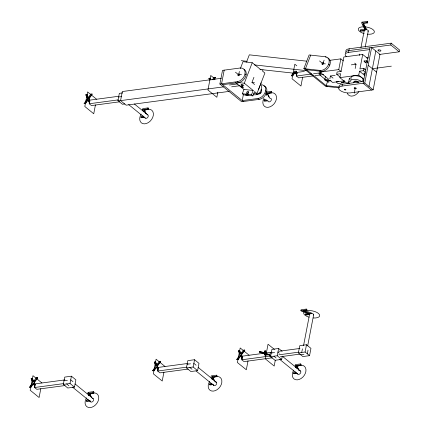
<?xml version="1.0" encoding="UTF-8"?>
<svg xmlns="http://www.w3.org/2000/svg" width="429" height="429" viewBox="0 0 429 429"><rect width="100%" height="100%" fill="white"/><g stroke="black" fill="none" stroke-linecap="round" stroke-linejoin="round"><path stroke-width="0.64" d="M242.16 85.162L242.026 84.781L243.12 85.157M65.095 385.537L36.803 389.323L34.567 387.51L35.269 383.869L64.881 379.906M119.739 101.791L91.441 105.577L89.211 103.759L89.908 100.123L118.865 96.246M40.803 388.647L39.098 397.506L30.169 390.24L32.969 375.686L41.903 382.958M95.447 104.901L93.737 113.76L84.808 106.494L87.613 91.94L96.541 99.206M63.304 384.379L64.704 377.102L71.418 376.201L75.885 379.837L74.48 387.114L67.771 388.009L63.304 384.379L70.018 383.478L74.48 387.114M124.85 103.936L122.41 104.263L117.948 100.627L119.348 93.356L122.705 92.905M229.107 91.398L126.147 105.175L120.57 100.633L122.319 91.538L221.294 78.298M70.018 383.478L71.418 376.201M89.999 401.061L86.905 401.474L86.342 401.018L86.54 400L88.438 399.742M144.637 117.31L141.543 117.728L140.985 117.273L141.184 116.248L143.077 115.996M89.023 395.581L87.918 393.398L88.117 392.358L93.388 391.656L93.946 392.106L93.747 393.13L89.672 393.677L89.114 393.221L93.19 392.674L93.747 393.13M143.667 111.835L142.557 109.652L142.755 108.612L148.032 107.904L148.59 108.36L148.391 109.379L144.316 109.926L143.758 109.47L147.833 108.928L148.391 109.379M93.19 392.674L93.388 391.656M147.833 108.928L148.032 107.904M188.218 369.063L159.92 372.849L157.69 371.031L158.392 367.396L188.004 363.433M163.926 372.174L162.221 381.032L153.292 373.766L156.092 359.212L165.02 366.479M217.835 92.224L216.859 97.281L207.931 90.015L210.736 75.466L215.197 79.097M263.856 85.859A7.668 5.454 -50.9 0 1 266.441 92.911A7.668 5.454 -50.9 0 1 259.159 99.378L241.65 101.721L219.884 84.009L222.512 70.367L240.02 68.023A7.668 5.454 -50.9 0 1 245.002 74.002L246.117 74.909M224.19 70.142L221.562 83.784L243.329 101.496M239.366 71.434L238.706 74.844L241.473 74.474M186.427 367.9L187.827 360.628L194.541 359.727L199.002 363.363L197.603 370.64L190.889 371.535L186.427 367.9L193.141 367.004L197.603 370.64M243.463 94.09L242.213 100.59L258.043 98.472A7.668 5.454 -50.9 0 0 265.648 90.809L266.763 91.715M193.141 367.004L194.541 359.727M213.122 384.582L210.022 385.001L209.465 384.545L209.663 383.521L211.561 383.269M267.76 100.836L264.666 101.249L264.108 100.799L264.302 99.775L266.2 99.523M216.511 375.177L217.069 375.632L216.87 376.657L216.313 376.201L216.511 375.177L211.24 375.884L211.036 376.925L212.425 379.654M271.149 91.431L271.707 91.886L271.514 92.905L270.956 92.45L271.149 91.431L265.878 92.133M272.313 357.813L244.015 361.599L241.784 359.781L242.487 356.14L272.099 352.182M313.138 75.912L298.659 77.847L296.428 76.03L297.125 72.394L304.365 71.423M248.021 360.923L246.316 369.777L237.387 362.51L240.186 347.962L249.115 355.228M302.659 77.172L300.954 86.031L292.026 78.764L294.83 64.211L296.814 65.825M259.432 352.118L259.518 351.662L260.671 351.512L264.693 352.949L264.602 353.405L260.585 351.962L259.432 352.118L264.548 353.914L264.639 355.174M260.585 351.962L260.671 351.512M264.602 353.405L264.516 350.997L265.723 350.836L265.83 353.775L269.289 354.992M265.83 353.775L265.723 350.836M325.509 76.287L324.817 79.864L328.764 79.338L319.889 72.115L320.131 70.855M320.366 72.506L319.884 75.037L328.812 82.304L329.177 80.405M270.34 352.413L269.637 356.054L271.873 357.872M282.282 356.354L281.697 359.384L274.989 360.285L270.522 356.649L271.922 349.372L278.636 348.477L282.105 351.303M275.268 360.36L274.169 366.05L265.24 358.783L268.045 344.235L274.49 349.479M329.869 78.861L330.421 75.997L335.119 75.37M281.697 359.384L277.236 355.754L278.636 348.477M339.602 76.641L336.674 74.255L337.108 71.981L341.055 71.455L343.838 56.993L362.714 54.467L367.782 58.591M341.232 71.595L338.765 69.589L340.83 58.859L329.767 60.339M349.099 82.641L346.45 82.995L339.865 77.638L340.615 73.729L336.674 74.255M373.16 89.838L364.789 83.028L371.616 47.555L379.987 54.37L373.16 89.838L350.402 92.884A7.668 3.255 10.9 0 1 339.924 90.321A7.668 3.255 10.9 0 1 342.031 86.068L342.38 84.25L363.46 81.43M346.401 56.671A7.668 3.255 10.9 0 1 348.509 52.418L349.211 48.783L391.157 43.168L399.528 49.984L399.179 51.802L379.515 54.435M308.81 313.175L305.646 313.599L305.469 314.511L309.899 313.915L301.539 311.207L300.901 310.687L301.078 309.776L306.349 309.073L306.976 309.582L306.799 310.494L302.724 311.036L311.014 313.738M348.627 82.196L349.329 78.555M297.217 373.332L294.117 373.745L293.559 373.294L293.758 372.27L295.656 372.018M296.519 368.398L295.136 365.669L295.334 364.629L300.606 363.926L301.163 364.382L300.965 365.401L296.889 365.948L296.332 365.492L300.407 364.945L300.965 365.401M306.799 310.494L306.172 309.979L306.349 309.073M364.457 30.775L360.741 31.269L360.183 30.818L360.381 29.794L364.806 29.204L361.754 23.193L361.953 22.158L367.224 21.45L367.782 21.906L367.589 22.925L363.508 23.472L362.95 23.016L367.031 22.474L367.589 22.925M350.895 79.73L351.126 78.518M298.375 352.922L299.78 345.645L306.488 344.75L310.955 348.38L309.55 355.657L302.842 356.558L298.375 352.922L305.089 352.021L309.55 355.657M355.191 68.501L356.016 64.221L354.649 63.111M301.732 352.472L302.434 348.836M303.528 345.731L309.658 313.899M359.454 55.384L359.706 54.081M360.955 47.587L364.334 30.046M300.407 364.945L300.606 363.926M367.031 22.474L367.224 21.45M365.755 30.073L365.958 29L362.95 23.016M354.247 93.184L355.191 88.277L354.633 87.822M305.089 352.021L306.488 344.75M363.915 79.322L358.741 75.113L359.491 71.203L363.438 70.672L365.39 72.265M362.714 54.467L359.931 68.93L363.872 68.399L365.83 69.991M307.679 345.828L313.679 314.65M365.165 47.244L368.291 31.006M307.32 353.839L308.022 350.203M363.438 70.672L363.872 68.399M369.937 47.78L363.111 83.247L371.482 90.063M368.972 86.433L375.804 50.965M399.179 51.802L390.808 44.991L391.157 43.168M240.369 68.533L243.007 61.69L252.225 62.709L261.1 69.927M246.498 62.135L249.313 54.837L306.837 61.191M241.377 86.814L242.401 87.087L240.331 86.529L241.452 86.985L242.079 84.985L241.034 84.706L241.65 85.14M242.315 86.91L243.34 87.189L242.315 86.91L242.916 84.91L243.919 85.409M262.966 69.841L262.494 71.064L264.897 73.016L256.982 93.543L254.579 91.592L252.928 95.876L251.533 94.745L253.185 90.455L244.31 83.231L252.225 62.709M248.171 94.369L247.806 95.313L243.704 94.857L242.31 93.726L243.962 89.436L235.58 82.615M247.806 95.313L246.412 94.176L246.927 92.718A1.024 0.729 -50.9 0 1 247.426 91.431A1.024 0.729 -50.9 0 1 248.53 91.554A1.024 0.729 -50.9 0 1 248.032 92.841L247.426 94.289L248.825 95.426L252.928 95.876M254.59 84.529L251.968 82.395L253.936 77.284M339.366 87.865L325.622 86.347L303.855 68.629L309.132 54.95L325.439 56.751L326.185 57.352M310.698 55.121L305.421 68.806L327.182 86.519M324.12 60.167L322.801 63.589L325.38 63.878M327.987 80.631L326.067 85.607L338.889 87.028M86.25 101.067L87.736 98.97L85.784 94.814L87.216 94.889L88.492 98.027L88.213 97.801L90.776 94.149L91.988 93.983L92.267 94.214L88.975 98.863L89.704 100.568M89.227 96.981L89.956 95.94M84.111 103.464L85.328 103.298L87.94 99.576L89.527 103.003L88.218 99.807L85.607 103.528L84.111 103.464L87.457 98.745M212.435 79.762L213.899 77.67L215.106 77.51L215.39 77.735L213.926 79.805M35.06 384.32L34.336 382.609L37.623 377.96L37.344 377.734L36.133 377.895L33.575 381.547L32.293 378.41L31.14 378.566L32.819 382.491L29.472 387.21L30.968 387.274L33.58 383.553L33.301 383.328L30.69 387.049L29.472 387.21M34.583 380.732L33.853 381.772L32.293 378.41M294.675 71.016L291.329 75.735L292.546 75.574L295.157 71.852L296.745 75.273L295.157 71.852M291.329 75.735L292.825 75.799L295.436 72.077M158.07 363.733L156.976 365.299L156.692 365.074L159.256 361.422L160.746 361.486L157.454 366.135L158.43 368.414M152.595 370.736L153.807 370.576L156.419 366.854L156.698 367.079L154.086 370.801L152.595 370.736L155.942 366.017L154.263 362.087L155.695 362.162L156.976 365.299M241.436 353.523L242.165 352.482M236.69 359.486L237.902 359.32L240.513 355.598L240.792 355.829L238.186 359.55L236.69 359.486L240.036 354.762L238.358 350.836L239.79 350.906L240.857 353.523M89.913 101.485L88.696 98.632L91.988 93.983M213.647 79.574L215.106 77.51M35.269 385.231L34.052 382.384L37.344 377.734M158.633 369.326L157.175 365.91L160.467 361.256M242.487 357.502L241.27 354.654L244.562 350.005L244.841 350.23L241.548 354.88L242.524 357.159M30.867 385.864L31.982 384.293M291.607 75.96L292.353 74.914M153.99 369.39L154.73 368.339M238.084 358.14L238.824 357.089M360.183 30.818L365.133 30.153M390.808 44.991L348.857 50.601A7.668 3.255 10.9 0 0 345.501 53.035M348.509 52.418L369.589 49.598M209.62 80.025L208.907 78.341L210.054 78.185L210.977 79.982M85.784 94.814L87.216 94.889M208.907 78.341L210.333 78.41M215.39 77.735L213.899 77.67M366.763 57.91L368.077 57.733M351.313 64.854L356.016 64.221M118.645 96.992L121.445 96.616M219.884 84.009L237.393 81.666A7.668 5.454 -50.9 0 0 245.002 74.002M222.678 84.69L238.508 82.572A7.668 5.454 -50.9 0 0 245.56 76.705A7.668 5.454 -50.9 0 0 244.106 69.423M319.889 72.115L338.765 69.589M89.211 103.759L118.163 99.887M229.44 84.996L237.993 83.853M296.428 76.03L311.561 74.008M313.535 73.745L321.434 72.689M117.948 100.627L120.742 100.252M120.57 100.633L223.525 86.856M231.671 86.814L240.224 85.666M315.111 75.649L323.664 74.501M364.58 69.745L365.878 69.568M372.388 68.699L391.35 66.163M339.865 77.638L358.741 75.113M344.138 80.877L332.555 82.427L330.158 80.475L326.212 81.001L324.817 79.864M268.983 97.185L266.876 92.996L270.956 92.45M266.876 92.996L267.433 93.452L271.514 92.905M362.232 80.883L364.087 80.636M342.031 86.068L364.789 83.028M140.985 117.273L144.08 116.86M264.108 100.799L267.203 100.381M300.901 310.687L306.172 309.979M309.813 314.521L306.097 315.02L305.469 314.511M244.562 350.005L243.35 350.166L240.792 353.818L239.511 350.681M37.623 377.96L36.133 377.895M155.695 362.162L154.263 362.087M239.79 350.906L238.358 350.836M264.425 351.453L265.637 351.287M278.893 351.271L299.951 348.455M64.007 380.738L67.364 380.292M187.13 364.264L190.481 363.813M271.225 353.013L274.581 352.563M34.567 387.51L63.519 383.633M157.69 371.031L186.642 367.16M241.784 359.781L270.956 355.877M278.85 354.821L298.595 352.177M270.522 356.649L277.236 355.754M280.427 356.724L300.166 354.086M300.611 354.74L303.963 354.29M214.339 380.936L212.237 376.748L216.313 376.201M212.237 376.748L212.795 377.198L216.87 376.657M86.342 401.018L89.441 400.606M209.465 384.545L212.559 384.132M293.559 373.294L296.659 372.876M355.191 88.277L356.032 88.165M344.508 89.693L345.152 89.618L344.75 89.275M248.498 94.959L246.53 95.136A2.043 1.453 -50.9 0 1 245.447 94.761M256.354 94.257L258.977 94.021A2.681 1.904 -50.9 0 0 261.256 92.208A2.681 1.904 -50.9 0 0 261.191 89.704M241.291 60.666L247.109 61.309M303.855 68.629L320.163 70.431L321.278 71.343A7.668 5.454 -50.9 0 0 329.386 66.034A7.668 5.454 -50.9 0 0 327.987 58.06M306.537 69.713L321.278 71.343M254.392 64.908L306.628 70.683M259.974 69.45L296.337 73.472M251.968 82.395L254.429 82.663M238.385 82.577L244.31 83.231M243.962 89.436L253.185 90.455M253.684 93.179L256.982 93.543M242.31 93.726L246.412 94.176M247.426 94.289L251.533 94.745M341.328 82.588L342.605 82.797A2.681 1.904 -50.9 0 0 344.83 81.719M365.068 73.23L364.999 73.209A1.024 0.434 10.9 0 0 363.808 73.541A1.024 0.434 10.9 0 0 365.358 74.067M304.081 310.516L311.191 312.832L311.845 313.363M265.916 353.319L269.374 354.536M259.518 351.662L260.655 352.064M268.114 355.121L265.771 354.284L265.889 355.614M349.753 83.51L349.431 83.365A2.558 1.083 10.9 0 1 349.699 81.666L350.45 81.328A6.033 2.558 10.9 0 1 354.483 79.333A6.033 2.558 10.9 0 1 361.331 81.43M361.953 22.158L362.51 22.608M365.958 29L366.516 29.456L363.508 23.472M368.205 65.288L376.576 72.104M359.491 71.203L365.063 75.735M340.83 58.859L343.297 60.864M325.439 56.751A7.668 5.454 -50.9 0 1 328.662 64.237L329.778 65.149M319.567 60.956L322.924 63.69M330.421 75.997L333.043 78.132M292.546 75.574L292.825 75.799M235.473 72.211L238.83 74.946M264.302 99.775L264.859 100.23M237.393 81.666L238.508 82.572M258.043 98.472L259.159 99.378M246.959 92.766L248.353 93.897M142.557 109.652L143.114 110.103M134.357 103.963L147.855 114.945M128.646 104.585L145.259 118.104M90.776 94.149L91.055 94.375M88.696 98.632L88.975 98.863M85.328 103.298L85.607 103.528M295.136 365.669L295.694 366.125M277.933 352.112L279.274 353.201M282.266 356.177L300.434 370.967M279.665 359.341L297.833 374.126M273.879 356.199L276.11 358.017M241.27 354.654L241.548 354.88M237.902 359.32L238.186 359.55M193.838 363.368L196.069 365.181M198.166 367.433L216.339 382.218M196.091 371.015L213.739 385.381M189.784 367.455L192.015 369.267M157.175 365.91L157.454 366.135M153.807 370.576L154.086 370.801M88.117 392.358L88.674 392.814M87.918 393.398L88.476 393.854M70.715 379.842L72.951 381.66M75.048 383.907L93.216 398.697M72.447 387.065L90.616 401.855M66.661 383.928L68.892 385.746M31.14 378.566L31.419 378.791M34.052 382.384L34.336 382.609M30.69 387.049L30.968 387.274M362.864 24.743L364.806 28.566M265.68 93.173L266.79 95.361M267.433 93.452L269.841 98.241M296.889 365.948L298.997 370.136M296.332 365.492L298.74 370.281M144.316 109.926L146.418 114.114M143.758 109.47L145.86 113.664M212.795 377.198L214.897 381.392M89.672 393.677L91.779 397.865M89.114 393.221L90.921 396.814M296.922 72.844L295.913 70.908L297.125 73.756M209.186 78.566L209.663 79.692M238.878 351.624L240.074 354.429M86.063 95.04L87.736 98.97M154.783 362.875L155.979 365.685M31.66 379.354L32.856 382.159M241.012 356.36L242.106 359.025L240.513 355.598M156.917 367.61L158.011 370.275L156.419 366.854M33.794 384.089L34.888 386.749L33.301 383.328M210.054 78.185L210.698 79.756M86.937 94.659L88.213 97.801M155.416 361.937L156.692 365.074M264.516 350.997L264.693 352.949M265.857 353.834L265.98 355.158M264.634 353.458L264.725 354.719M362.913 79.88A6.033 2.558 10.9 0 0 357.486 75.922A6.033 2.558 10.9 0 0 351.147 77.687L350.402 78.024A2.558 1.083 10.9 0 0 349.41 79.14M354.188 82.073A2.354 0.997 10.9 0 1 355.641 81.017A2.354 0.997 10.9 0 1 358.58 82.111M366.023 62.822A0.606 0.338 82.4 0 1 365.46 62.049L365.406 62.178A0.606 0.338 82.4 0 1 364.784 61.513L364.73 61.631A0.606 0.338 82.4 0 1 364.28 61.712A0.606 0.338 82.4 0 1 364.119 60.913A0.606 0.338 82.4 0 1 364.543 60.693M367.455 62.682A0.606 0.338 82.4 0 1 367.396 61.492M338.824 81.408A6.033 4.29 -50.9 0 1 336.261 81.751M344.53 81.692A2.354 1.673 -50.9 0 1 343.559 82.352M344.235 80.749A6.033 4.29 -50.9 0 1 336.54 82.481M260.666 84.829A7.668 5.454 -50.9 0 1 265.648 90.809M259.502 85.838A6.033 4.29 -50.9 0 1 258.36 89.538M260.955 89.929A2.354 1.673 -50.9 0 1 261.197 90.305M260.88 92.385A2.354 1.673 -50.9 0 1 259.55 93.565M259.041 93.726A2.354 1.673 -50.9 0 1 258.548 93.747M261.025 82.77A2.558 1.818 -50.9 0 1 260.848 83.939L260.494 84.851L260.778 85.06A6.033 4.29 -50.9 0 1 260.14 91.999A6.033 4.29 -50.9 0 1 253.48 94.536M248.461 92.948A1.024 0.729 -50.9 0 1 248.622 92.739M331.129 80.936A2.043 1.453 -50.9 0 1 330.228 80.282M328.662 64.237A7.668 5.454 -50.9 0 1 320.163 70.431M348.428 82.792A7.668 5.454 -50.9 0 1 347.646 83.875M358.885 91.656A8.183 5.813 -50.9 0 1 347.259 93.216M266.704 94.825A8.183 5.813 -50.9 0 1 276.501 97.008A8.183 5.813 -50.9 0 1 267.986 107.357A8.183 5.813 -50.9 0 1 264.012 98.096M270.243 98.22A2.043 1.453 -50.9 0 1 271.359 99.828A2.043 1.453 -50.9 0 1 269.551 101.823L269.112 101.882A2.043 1.453 -50.9 0 1 267.996 100.954M364.21 33.596A8.183 3.47 10.9 0 1 359.926 27.376A8.183 3.47 10.9 0 1 373.3 29.869A8.183 3.47 10.9 0 1 367.347 34.181M364.409 30.513A2.043 0.869 10.9 0 1 366.698 29.724A2.043 0.869 10.9 0 1 367.83 31.344M339.023 86.685A7.668 3.255 10.9 0 1 342.38 84.25M345.854 51.217A7.668 3.255 10.9 0 1 349.211 48.783M353.711 82.749A2.681 1.137 10.9 0 1 355.164 81.596A2.681 1.137 10.9 0 1 358.494 82.566M143.184 111.647A8.183 5.813 -50.9 0 1 153.362 113.336A8.183 5.813 -50.9 0 1 144.718 123.847A8.183 5.813 -50.9 0 1 141.157 114.114M147.126 114.693A2.043 1.453 -50.9 0 1 148.236 116.302A2.043 1.453 -50.9 0 1 146.428 118.302L145.989 118.361A2.043 1.453 -50.9 0 1 144.873 117.428M88.54 395.399A8.183 5.813 -50.9 0 1 98.724 397.082A8.183 5.813 -50.9 0 1 90.079 407.593A8.183 5.813 -50.9 0 1 86.519 397.86M92.482 398.439A2.043 1.453 -50.9 0 1 93.592 400.048A2.043 1.453 -50.9 0 1 91.79 402.048L91.35 402.107A2.043 1.453 -50.9 0 1 90.208 400.734M211.663 378.925A8.183 5.813 -50.9 0 1 221.841 380.609A8.183 5.813 -50.9 0 1 213.202 391.119A8.183 5.813 -50.9 0 1 209.636 381.386M215.165 382.024A2.043 1.453 -50.9 0 1 216.747 383.338A2.043 1.453 -50.9 0 1 214.908 385.574L214.473 385.633A2.043 1.453 -50.9 0 1 213.352 384.7M295.758 367.669A8.183 5.813 -50.9 0 1 305.941 369.358A8.183 5.813 -50.9 0 1 297.297 379.863A8.183 5.813 -50.9 0 1 293.736 370.13M299.699 370.715A2.043 1.453 -50.9 0 1 300.809 372.324A2.043 1.453 -50.9 0 1 299.008 374.319L298.568 374.378A2.043 1.453 -50.9 0 1 297.447 373.45M309.062 317.197A8.183 3.47 10.9 0 1 305.394 311.079A8.183 3.47 10.9 0 1 318.57 313.535A8.183 3.47 10.9 0 1 313.229 317.975M309.861 314.377A2.043 0.869 10.9 0 1 311.808 313.417A2.043 0.869 10.9 0 1 313.342 315.025M367.138 61.674L367.085 61.953A0.606 0.338 82.4 0 1 366.522 61.846A0.606 0.338 82.4 0 1 366.688 60.961A0.606 0.338 82.4 0 1 367.138 61.679M366.463 61.288L366.409 61.406A0.606 0.338 82.4 0 1 365.846 61.293A0.606 0.338 82.4 0 1 366.012 60.409A0.606 0.338 82.4 0 1 366.463 61.127L366.463 61.288M320.05 73.665L318.833 73.826L320.329 73.89L320.05 73.665M238.851 75.649A1.024 0.729 -50.9 0 0 239.366 74.061A1.024 0.729 -50.9 0 0 237.902 74.818A1.024 0.729 -50.9 0 0 238.851 75.649M322.758 64.473A1.024 0.729 -50.9 0 0 323.568 62.934A1.024 0.729 -50.9 0 0 322.082 63.369A1.024 0.729 -50.9 0 0 322.758 64.473M354.52 88.503A1.024 0.434 10.9 0 0 356.177 88.519A1.024 0.434 10.9 0 0 354.874 87.806A1.024 0.434 10.9 0 0 354.52 88.503M344.637 89.779A0.767 0.327 10.9 0 0 345.887 89.806A0.767 0.327 10.9 0 0 344.927 89.27A0.767 0.327 10.9 0 0 344.637 89.779M378.442 50.82A1.534 0.649 10.9 0 0 380.92 50.842A1.534 0.649 10.9 0 0 378.957 49.78A1.534 0.649 10.9 0 0 378.442 50.82"/></g></svg>
